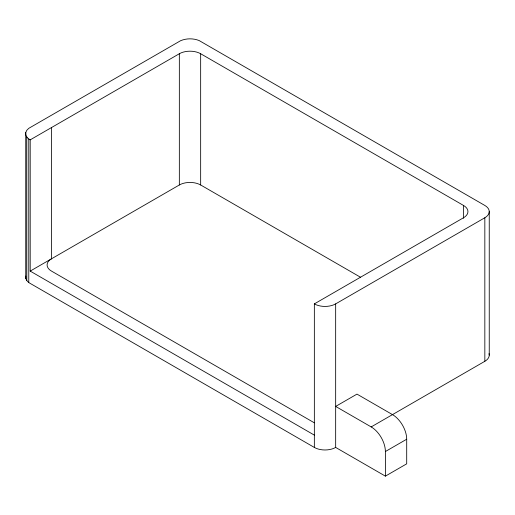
<?xml version="1.0" encoding="UTF-8"?>
<svg xmlns="http://www.w3.org/2000/svg" width="515" height="515" viewBox="0 0 515 515"><rect width="100%" height="100%" fill="white"/><g stroke="black" fill="none" stroke-linecap="round" stroke-linejoin="round"><path stroke-width="0.77" d="M335.664 447.432L335.664 303.882L484.834 217.755A15.064 8.697 0 0 0 484.834 205.453L199.099 40.537C193.222 38.232 186.475 38.258 180.643 40.685L28.763 128.332L26.78 130.321L25.75 132.535L25.75 278.383L26.786 280.598L28.776 282.587L314.35 447.432A15.07 8.704 0 0 0 335.664 447.432L385.387 476.137L406.702 463.835L406.702 439.224A20.091 11.6 60 0 0 392.494 414.62L356.979 394.11L335.664 406.419L371.18 426.922A20.091 11.6 60 0 1 385.387 451.533L385.387 476.137M314.35 435.123L30.198 271.102L30.198 139.861L179.342 53.74A15.07 8.697 0 0 1 200.657 53.74L463.526 205.453L463.526 218.257M30.198 271.102L179.342 184.982A15.07 8.697 0 0 1 200.657 184.982L360.603 277.295M314.35 447.432L314.35 303.882L463.526 217.755A15.07 8.697 0 0 0 463.526 205.453M371.18 426.922L484.834 361.298A15.064 8.697 0 0 0 489.018 353.638M385.387 451.533L406.702 439.224M25.75 132.535C25.203 135.703 27.488 138.535 30.198 139.861M314.35 422.821L51.513 271.102A15.07 8.697 0 0 1 51.513 258.8L51.513 127.559M25.75 276.085L25.75 278.383M489.25 211.607L489.25 355.15M484.834 217.755L484.834 361.298M200.657 53.74L200.657 184.982M179.342 53.74L179.342 184.982M28.776 139.044L28.776 282.587M26.786 137.054L26.786 280.598M335.664 303.882A15.07 8.704 0 0 1 314.35 303.882"/></g></svg>
